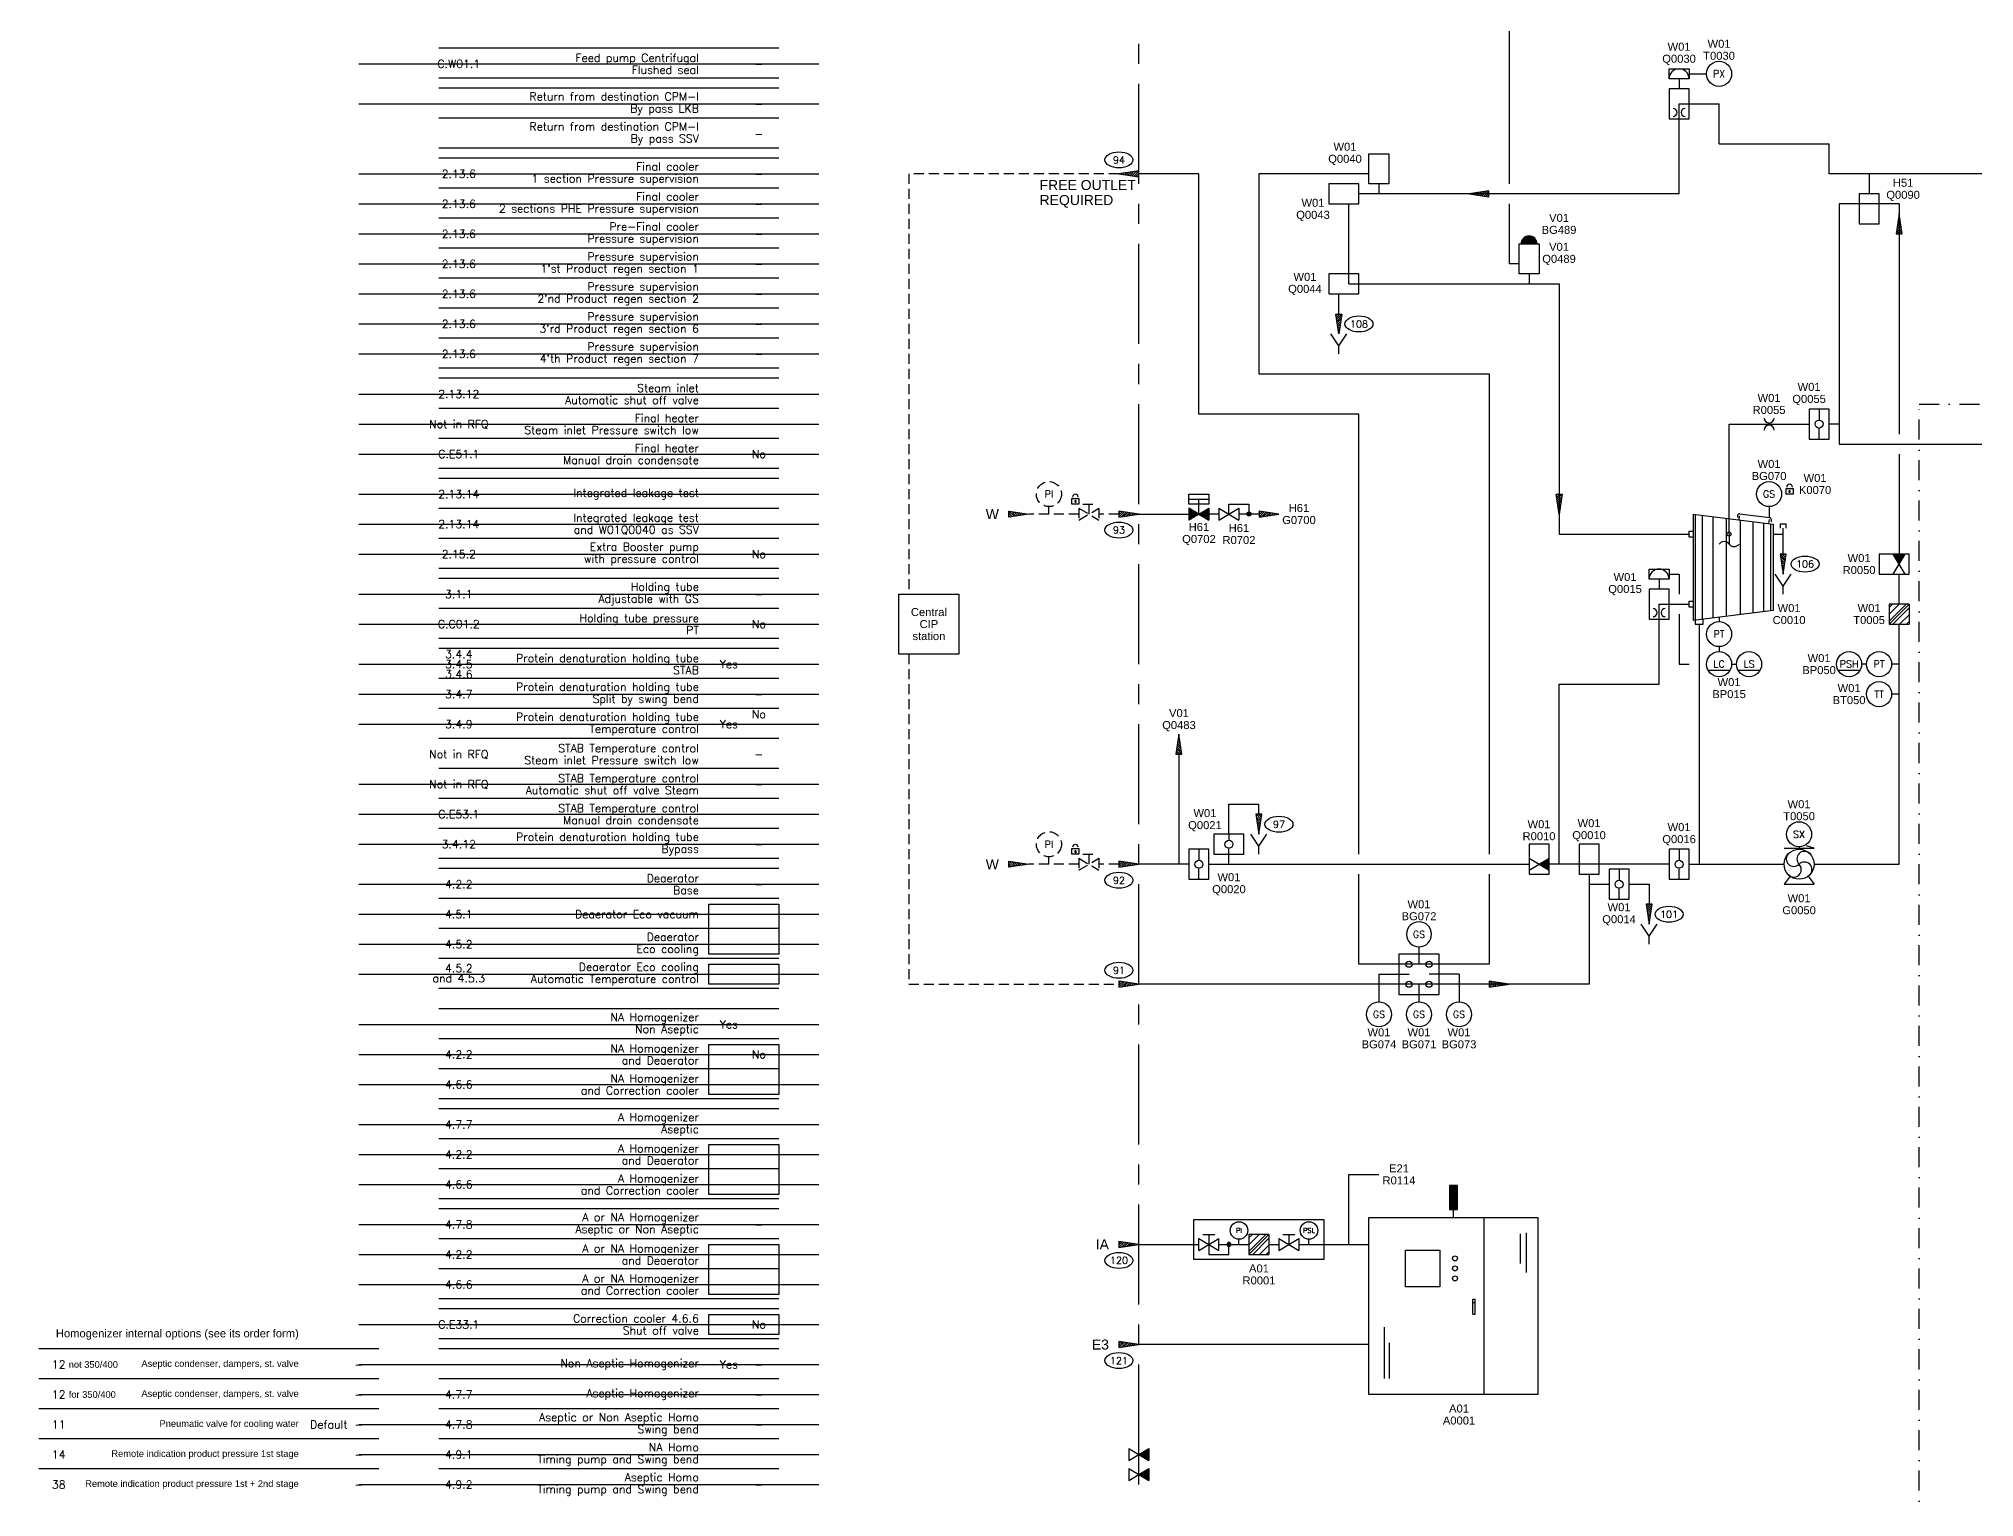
# Model space of a CAD drawing. Header units: millimetres. Extents: x -275 to 1168, y -282 to 649.
# Drawn here: x -275 to 208.8, y 71.8 to 436.3 of the extents above; entities that cross this region are included whole.
import ezdxf
from ezdxf.enums import TextEntityAlignment as Align

# ---------------------------------------------------------------- set-up
doc = ezdxf.new("R2010")
doc.units = ezdxf.units.MM
doc.header["$LTSCALE"] = 10
for name, pattern in [('CENTERX2', [4, 2.5, -0.5, 0.5, -0.5]), ('DASHDOT', [1, 0.5, -0.25, 0, -0.25]), ('DASHED2', [0.375, 0.25, -0.125]), ('HIDDEN', [0.375, 0.25, -0.125])]:
    doc.linetypes.add(name, pattern=pattern)
for name, color, linetype in [('1H_Connections', 7, 'Continuous'), ('1H_Option_numbers', 1, 'Continuous'), ('CP_Air', 5, 'ALAIR'), ('CP_CIP', 6, 'Continuous'), ('CP_Electric', 3, 'ALEL'), ('CP_Service', 4, 'Continuous'), ('CP_Symbols', 7, 'Continuous'), ('CP_Text', 7, 'Continuous')]:
    doc.layers.add(name, color=color, linetype=linetype)
doc.layers.add('CP_Process', color=1, linetype='Continuous', lineweight=30)
doc.styles.add('ROMANS', font='Romans')
doc.styles.get("Standard").update_dxf_attribs({"font": 'romans.shx'})
doc.styles.add('TP_ARIAL', font='arial.ttf')
doc.linetypes.add('ALAIR', pattern='A,1.4,[136,alcadlt.shx,S=0.044,R=0,X=0,Y=0],0.1', length=1.5)
doc.linetypes.add('ALEL', pattern='A,1.4,[135,alcadlt.shx,S=0.031,R=0,X=0,Y=0],0.1', length=1.5)
doc.dimstyles.new('TP-DB', dxfattribs={"dimtxt": 3.5, "dimasz": 2.5, "dimexe": 1, "dimexo": 1, "dimgap": 1, "dimtad": 1, "dimdec": 1, "dimrnd": 1, "dimtxsty": 'Standard', "dimcen": 0, "dimclrd": 256, "dimclre": 256, "dimclrt": 256, "dimadec": 1, "dimazin": 2, "dimtfac": 1, "dimtdec": 1, "dimtmove": 0, "dimatfit": 3, "dimfxl": 1, "dimlwd": -1, "dimlwe": -1, "dimarcsym": 0})
doc.dimstyles.new('TPPE-25', dxfattribs={"dimtxt": 2.5, "dimasz": 2.5, "dimexe": 1, "dimexo": 1, "dimgap": 1, "dimtad": 1, "dimdec": 1, "dimrnd": 0.5, "dimtxsty": 'Standard', "dimcen": 2.5, "dimclrd": 256, "dimclre": 256, "dimclrt": 256, "dimadec": 1, "dimazin": 0, "dimtfac": 1, "dimtdec": 1, "dimtmove": 0, "dimatfit": 3, "dimfxl": 1, "dimlwd": -1, "dimlwe": -1, "dimarcsym": 0})

# ---------------------------------------------------------------- blocks, each defined once
blk = doc.blocks.new('FH0003')
at = {"color": 7, "linetype": 'ByBlock'}
for p, q in [((-2.25, -3), (-3.75, -5)), ((2.25, -3), (3.75, -5)), ((-3.75, -5), (3.75, -5))]:
    blk.add_line(p, q, dxfattribs=at)
blk.add_circle((0, 0), 3.75, dxfattribs=at)
for centre, radius, start, end in [((-1.33, 1.33), 1.87, 135, 315), ((1.33, 1.33), 1.88, 45, 225), ((1.33, -1.33), 1.88, 315, 135), ((-1.33, -1.33), 1.88, 225, 45)]:
    blk.add_arc(centre, radius, start, end, dxfattribs=at)
blk = doc.blocks.new('FK0039')
at = {"color": 7, "linetype": 'ByBlock'}
blk.add_lwpolyline([(-2.5, -2.5), (2.5, -2.5), (2.5, 5), (-2.5, 5), (-2.5, -2.5), (-2.5, -2.5)], dxfattribs=at)
blk = doc.blocks.new('FO0001')
at = {"color": 7, "linetype": 'ByBlock'}
for p, q in [((0, 0), (-4.99, 0.75)), ((-4.99, 0.75), (-4.99, -0.75)), ((-4.99, 0.32), (-4.61, 0.69)), ((-4.99, -0.21), (-4.15, 0.62)), ((-4.99, -0.74), (-3.69, 0.56)), ((-4.99, -0.75), (0, 0)), ((-4.37, -0.66), (-3.23, 0.49)), ((-3.75, -0.56), (-2.77, 0.42)), ((-3.12, -0.47), (-2.31, 0.35)), ((-2.5, -0.38), (-1.84, 0.28)), ((-1.87, -0.28), (-1.38, 0.21)), ((-1.25, -0.19), (-0.92, 0.14)), ((-0.62, -0.09), (-0.46, 0.07))]:
    blk.add_line(p, q, dxfattribs=at)
blk = doc.blocks.new('Instr1_3.13_1.75')
at = {"layer": 'CP_Symbols', "linetype": 'ByBlock'}
blk.add_circle((0, 0), 3.13, dxfattribs=at)
at = {"layer": 'CP_Symbols'}
blk.add_attdef('CTEXT', text='', height=1.75, dxfattribs=at).set_placement((0, 0), align=Align.MIDDLE_CENTER)
blk.add_attdef('ETEXT', text='', height=1.75, dxfattribs=at).set_placement((3.13, 3.13), align=Align.MIDDLE_LEFT)
blk = doc.blocks.new('Instr_1_3.13_1.75')
at = {"layer": 'CP_Symbols', "linetype": 'ByBlock'}
blk.add_line((-2.75, -1.5), (2.75, -1.5), dxfattribs=at)
blk.add_circle((0, 0), 3.13, dxfattribs=at)
at = {"layer": 'CP_Symbols', "style": 'ROMANS'}
blk.add_attdef('CTEXT', text='', height=1.75, dxfattribs=at).set_placement((0, 0), align=Align.MIDDLE_CENTER)
blk.add_attdef('ETEXT', text='', height=1.75, dxfattribs=at).set_placement((3.13, 3.13), align=Align.MIDDLE_LEFT)
blk = doc.blocks.new('FO0003')
at = {"color": 7, "linetype": 'ByBlock'}
for p, q in [((-3.75, 0), (3.75, 0)), ((3.75, 0), (1.875, 0.625))]:
    blk.add_line(p, q, dxfattribs=at)
blk = doc.blocks.new('FK0043')
at = {"linetype": 'ByBlock'}
h = blk.add_hatch(dxfattribs=at)
h.set_pattern_fill('_USER', color=256, scale=0.1, style=0, pattern_type=0)
h.set_pattern_definition([(0, (376.61159, -65.92616), (0, 0.1), [])])
h.paths.add_polyline_path([(2.5, 1.5), (0, 0), (2.5, -1.5)])
at = {"color": 7, "linetype": 'ByBlock'}
for p, q in [((-2.5, -1.5), (2.5, 1.5)), ((-2.5, 1.5), (2.5, -1.5))]:
    blk.add_line(p, q, dxfattribs=at)
blk.add_lwpolyline([(-2.5, -2.5), (2.5, -2.5), (2.5, 5), (-2.5, 5), (-2.5, -2.5), (-2.5, -2.5)], dxfattribs=at)
blk = doc.blocks.new('FE0006')
at = {"color": 7, "linetype": 'ByBlock'}
for p, q in [((-2.5, 1.65), (-1.65, 2.5)), ((-2.5, -0.05), (0.05, 2.5)), ((-2.5, -1.74), (1.74, 2.5)), ((-1.56, -2.5), (2.5, 1.56)), ((2.5, 2.5), (2.5, -2.5)), ((-2.5, -2.5), (2.5, -2.5)), ((0.14, -2.5), (2.5, -0.14)), ((1.83, -2.5), (2.5, -1.83))]:
    blk.add_line(p, q, dxfattribs=at)
blk.add_lwpolyline([(2.5, 2.5), (-2.5, 2.5), (-2.5, -2.5), (2.5, 2.5)], dxfattribs=at)
blk = doc.blocks.new('FE0133')
at = {"color": 7, "linetype": 'ByBlock'}
for p, q in [((0, -1), (-4, 5)), ((0, -1), (4, 5)), ((0, -5), (0, -1))]:
    blk.add_line(p, q, dxfattribs=at)
blk = doc.blocks.new('FE0005')
at = {"color": 7, "linetype": 'ByBlock'}
blk.add_line((0, 0), (0, -2.5), dxfattribs=at)
for centre, start, end in [((-1.25, -3.44), 36.8699, 143.1301), ((1.25, -1.56), 216.8699, 323.1301)]:
    blk.add_arc(centre, 1.56, start, end, dxfattribs=at)
blk = doc.blocks.new('Balance tank-1H')
at = {"color": 7, "linetype": 'ByBlock'}
for p, q in [((-1.5, 27.5), (18.5, 25)), ((-1.5, 27.5), (-1.5, 0.94)), ((9.63, 27.12), (9.57, 26.62)), ((10, 26.06), (10.12, 27.05)), ((10.19, 27.55), (17.63, 26.62)), ((17.44, 25.13), (17.57, 26.12)), ((18.06, 26.06), (18, 25.57)), ((18.5, 25), (18.5, 3.44)), ((21.75, 25), (20.25, 25)), ((20.25, 25), (20.25, 24)), ((21.75, 24), (21.75, 25)), ((-2.5, 21.75), (-2.5, 23.25)), ((-2.5, 23.25), (-1.5, 23.25)), ((-1.5, 21.75), (-2.5, 21.75)), ((18.5, 22.5), (21, 22.5)), ((21, 17.5), (21, 24)), ((-2.5, 4.25), (-2.5, 5.75)), ((-2.5, 5.75), (-1.5, 5.75)), ((-1.5, 4.25), (-2.5, 4.25)), ((18.5, 3.44), (-1.5, 0.94)), ((-1, 1), (-1, 0)), ((-1, 0), (1, 0)), ((1, 0), (1, 1.25))]:
    blk.add_line(p, q, dxfattribs=at)
at = {"color": 3, "linetype": 'ByBlock'}
for p, q in [((-0.9, 1.01), (-0.9, 27.42)), ((0.84, 1.23), (0.84, 27.21)), ((3.5, 1.56), (3.5, 26.88)), ((6.76, 26.47), (6.76, 1.97)), ((10.24, 26.03), (10.24, 2.4)), ((13.5, 2.81), (13.5, 25.62)), ((16.16, 3.15), (16.16, 25.29)), ((17.9, 3.36), (17.9, 25.08))]:
    blk.add_line(p, q, dxfattribs=at)
at = {"color": 7, "linetype": 'ByBlock'}
blk.add_circle((7.5, 22.5), 0.5, dxfattribs=at)
for centre, start, end in [((10.12, 27.05), 82.875, 172.875), ((17.57, 26.12), 352.875, 82.875)]:
    blk.add_arc(centre, 0.5, start, end, dxfattribs=at)
blk.add_blockref('FE0005', (7.5, 22.5), dxfattribs=at)
at = {"color": 7, "linetype": 'ByBlock', "rotation": 270}
blk.add_blockref('FO0001', (21, 12.5), dxfattribs=at)
at = {"color": 7, "linetype": 'ByBlock', "xscale": 0.5, "yscale": 0.5, "zscale": 0.5}
blk.add_blockref('FE0133', (21, 10), dxfattribs=at)
blk = doc.blocks.new('FK0063')
at = {"color": 7, "linetype": 'ByBlock'}
blk.add_line((0, 6.25), (0, 3.75), dxfattribs=at)
for points in [[(-2.5, 8.75), (2.5, 8.75), (2.5, 6.25), (-2.5, 6.25), (-2.5, 8.75), (-2.5, 8.75)], [(-2.5, -3.75), (2.5, -3.75), (2.5, 3.75), (-2.5, 3.75), (-2.5, -3.75), (-2.5, -3.75)]]:
    blk.add_lwpolyline(points, dxfattribs=at)
for centre, radius, start, end in [((0, 6.25), 2.5, 0, 180), ((-1.5, -2.13), 1, 270, 90), ((1.5, -2.13), 1, 90, 270)]:
    blk.add_arc(centre, radius, start, end, dxfattribs=at)
blk = doc.blocks.new('Padlock_1H')
for p, q in [((-0.95, 0.54), (-0.95, 0.35)), ((-0.8, 0.35), (-0.95, 0.35)), ((-0.8, 0.54), (-0.8, 0.35))]:
    blk.add_line(p, q)
blk.add_lwpolyline([(-1.75, 1.4), (0, 1.4), (0, 0), (-1.75, 0)], close=True)
for centre, radius, start, end in [((-0.88, 1.75), 0.7, 0, 180), ((-0.88, 0.7), 0.175, 293.5782, 246.4218)]:
    blk.add_arc(centre, radius, start, end)
blk = doc.blocks.new('FK0109')
at = {"color": 7, "linetype": 'ByBlock'}
for p, q in [((-2.5, 1.5), (2.5, -1.5)), ((-2.5, -1.5), (2.5, 1.5)), ((-2.5, 1.5), (-2.5, -1.5)), ((0, 2.5), (5, 2.5)), ((0, 0), (0, 2.5)), ((2.5, 1.5), (2.5, -1.5)), ((5, 2.5), (5, 0))]:
    blk.add_line(p, q, dxfattribs=at)
blk.add_circle((5, 0), 0.5, dxfattribs=at)
at = {"color": 3, "linetype": 'ByBlock'}
for radius in [0.375, 0.25, 0.125]:
    blk.add_circle((5, 0), radius, dxfattribs=at)
blk = doc.blocks.new('FK0119')
at = {"linetype": 'ByBlock'}
h = blk.add_hatch(dxfattribs=at)
h.set_pattern_fill('_USER', color=256, scale=0.1, style=0, pattern_type=0)
h.set_pattern_definition([(0, (382.09559, 754.3207), (0, 0.1), [])])
h.paths.add_polyline_path([(-2.5, 1.5), (-2.5, 0), (0, 0)])
h.paths.add_polyline_path([(2.5, 1.5), (0, 0), (2.5, -1.5)])
h.paths.add_polyline_path([(0, 0), (-2.5, 0), (-2.5, -1.5)])
at = {"color": 7, "linetype": 'ByBlock'}
for p, q in [((-2.5, 3.75), (2.5, 3.75)), ((0, 0), (-2.5, 1.5)), ((-2.5, 1.5), (-2.5, -1.5)), ((0, 0), (-2.5, -1.5)), ((0, 0), (0, 3.75)), ((0, 0), (2.5, 1.5)), ((0, 0), (2.5, -1.5)), ((2.5, 1.5), (2.5, -1.5))]:
    blk.add_line(p, q, dxfattribs=at)
blk.add_lwpolyline([(-2.5, 5), (2.5, 5), (2.5, 2.5), (-2.5, 2.5), (-2.5, 5), (-2.5, 5)], dxfattribs=at)
blk = doc.blocks.new('FK0031')
at = {"color": 7, "linetype": 'ByBlock'}
for p, q in [((-2.5, 1.5), (2.5, -1.5)), ((-2.5, -1.5), (2.5, 1.5)), ((-2.5, 1.5), (-2.5, -1.5)), ((-1.5, 2.5), (1.5, 2.5)), ((0, 2.5), (0, 0)), ((2.5, 1.5), (2.5, -1.5))]:
    blk.add_line(p, q, dxfattribs=at)
blk = doc.blocks.new('1H_Control_Panel')
h = blk.add_hatch(color=256)
h.set_gradient(color1=(255, 0, 0), color2=(255, 138, 138), one_color=1, tint=0.77, name='CYLINDER')
h.paths.add_polyline_path([(22.1, 52.2), (20.1, 52.2), (20.1, 50.2), (22.1, 50.2)])
h = blk.add_hatch(color=256)
h.set_gradient(color1=(255, 255, 0), color2=(255, 255, 138), one_color=1, tint=0.77, name='CYLINDER')
h.paths.add_polyline_path([(22.1, 50.2), (20.1, 50.2), (20.1, 48.2), (22.1, 48.2)])
h = blk.add_hatch(color=256)
h.set_gradient(color1=(0, 255, 0), color2=(138, 255, 138), one_color=1, tint=0.77, name='CYLINDER')
h.paths.add_polyline_path([(22.1, 48.2), (20.1, 48.2), (20.1, 46.2), (22.1, 46.2)])
at = {"color": 7, "linetype": 'ByBlock'}
for p, q in [((20.1, 52.2), (20.1, 46.2)), ((22.1, 52.2), (20.1, 52.2)), ((20.1, 50.2), (22.1, 50.2)), ((22.1, 46.2), (22.1, 52.2)), ((20.1, 48.2), (22.1, 48.2)), ((20.1, 46.2), (22.1, 46.2)), ((21.1, 44.2), (21.1, 46.2)), ((28.72, 44.2), (28.72, 0)), ((25.92, 23.84), (26.54, 23.84)), ((25.92, 20.09), (25.92, 23.84)), ((26.54, 22.9), (25.92, 22.9)), ((25.92, 20.09), (26.54, 20.09)), ((26.54, 20.09), (26.54, 23.84))]:
    blk.add_line(p, q, dxfattribs=at)
at = {"color": 3, "linetype": 'ByBlock'}
for p, q in [((37.82, 40.17), (37.82, 32.74)), ((39.29, 40.38), (39.29, 30.5)), ((3.79, 16.86), (3.79, 4)), ((5.05, 12.94), (5.05, 4))]:
    blk.add_line(p, q, dxfattribs=at)
at = {"color": 7, "linetype": 'ByBlock'}
for points in [[(0, 44.2), (42.2, 44.2), (42.2, 0), (0, 0)], [(9.12, 36.08), (17.69, 36.08), (17.69, 26.95), (9.12, 26.95)]]:
    blk.add_lwpolyline(points, close=True, dxfattribs=at)
for centre in [(21.5, 34.02), (21.5, 31.52), (21.5, 29.02)]:
    blk.add_circle(centre, 0.625, dxfattribs=at)
blk = doc.blocks.new('FG0057')
at = {"linetype": 'Continuous'}
for points in [[(2.5, 4), (0, 2.5), (2.5, 1)], [(2.5, -1), (0, -2.5), (2.5, -4)]]:
    blk.add_hatch(color=256, dxfattribs=at).paths.add_polyline_path(points)
blk.add_line((0, -5), (0, 5), dxfattribs=at)
at = {"color": 7, "linetype": 'ByBlock'}
for p, q in [((-2.5, 1), (2.5, 4)), ((-2.5, 4), (2.5, 1)), ((-2.5, 4), (-2.5, 1)), ((2.5, 4), (2.5, 1)), ((-2.5, -4), (2.5, -1)), ((-2.5, -1), (2.5, -4)), ((-2.5, -1), (-2.5, -4)), ((2.5, -1), (2.5, -4))]:
    blk.add_line(p, q, dxfattribs=at)
blk = doc.blocks.new('FK0012')
at = {"color": 7, "linetype": 'ByBlock'}
for p, q in [((-1.5, 2.5), (1.5, 2.5)), ((0, 2.5), (0, 0))]:
    blk.add_line(p, q, dxfattribs=at)
blk = doc.blocks.new('FK0115')
at = {"linetype": 'ByBlock'}
h = blk.add_hatch(dxfattribs=at)
h.set_pattern_fill('_USER', color=256, scale=0.1, style=0, pattern_type=0)
h.set_pattern_definition([(0, (382.98616, 654.69717), (0, 0.1), [])])
h.paths.add_polyline_path([(2, 0, 1), (-2, 0)])
at = {"color": 7, "linetype": 'ByBlock'}
blk.add_line((-2, 0), (2, 0), dxfattribs=at)
blk.add_arc((0, 0), 2, 0.003, 180, dxfattribs=at)
at = {"linetype": 'ByBlock'}
blk.add_solid([(-2, 0), (0, 0), (0, 0)], dxfattribs=at)
blk = doc.blocks.new('FK0018')
at = {"color": 7, "linetype": 'ByBlock'}
for p, q in [((0, 3.75), (0, 1)), ((0, -3.75), (0, -1))]:
    blk.add_line(p, q, dxfattribs=at)
blk.add_lwpolyline([(-2.5, -3.75), (2.5, -3.75), (2.5, 3.75), (-2.5, 3.75), (-2.5, -3.75), (-2.5, -3.75)], dxfattribs=at)
blk.add_circle((0, 0), 1, dxfattribs=at)
blk = doc.blocks.new('SB4small-1H')
blk.add_lwpolyline([(-5, 0), (5, 0), (5, 10), (-5, 10)], close=True)
for centre in [(-2.5, 7.5), (2.5, 7.5), (-2.5, 2.5), (2.5, 2.5)]:
    blk.add_circle(centre, 0.75)
blk = doc.blocks.new('FK0019')
at = {"color": 7, "linetype": 'ByBlock'}
for p, q in [((-2.5, 0), (-1, 0)), ((2.5, 0), (1, 0))]:
    blk.add_line(p, q, dxfattribs=at)
blk.add_lwpolyline([(-2.5, -3.75), (2.5, -3.75), (2.5, 3.75), (-2.5, 3.75), (-2.5, -3.75), (-2.5, -3.75)], dxfattribs=at)
blk.add_circle((0, 0), 1, dxfattribs=at)
blk = doc.blocks.new('FG0004')
at = {"color": 7, "linetype": 'ByBlock'}
for centre, start, end in [((0, 1.5), 180, 360), ((0, -1.5), 0, 180)]:
    blk.add_arc(centre, 1.25, start, end, dxfattribs=at)
blk = doc.blocks.new('1H_connection')
blk.add_ellipse((0, 0), major_axis=(-3.5, 0), ratio=0.571429)
at = {"style": 'ROMANS'}
blk.add_attdef('CTEXT', text='', height=1.75, dxfattribs=at).set_placement((0, 0), align=Align.MIDDLE)

msp = doc.modelspace()

# ---------------------------------------------------------------- linework, layer by layer
at = {"layer": '1H_Option_numbers'}
for p, q in [((-175, 434), (-90, 434)), ((-175, 426.5), (-90, 426.5)), ((-175, 424), (-90, 424)), ((-175, 416.5), (-90, 416.5)), ((-175, 409), (-90, 409)), ((-175, 406.5), (-90, 406.5)), ((-175, 399), (-90, 399)), ((-175, 391.5), (-90, 391.5)), ((-175, 384), (-90, 384)), ((-175, 376.5), (-90, 376.5)), ((-175, 369), (-90, 369)), ((-175, 361.5), (-90, 361.5)), ((-175, 354), (-90, 354)), ((-175, 351.5), (-90, 351.5)), ((-175, 344), (-90, 344)), ((-175, 336.5), (-90, 336.5)), ((-175, 329), (-90, 329)), ((-175, 326.5), (-90, 326.5)), ((-175, 319), (-90, 319)), ((-175, 311.5), (-90, 311.5)), ((-175, 304), (-90, 304)), ((-175, 301.5), (-90, 301.5)), ((-175, 294), (-90, 294)), ((-175, 286.5), (-90, 286.5)), ((-175, 284), (-90, 284)), ((-175, 276.5), (-90, 276.5)), ((-175, 269), (-90, 269)), ((-175, 261.5), (-90, 261.5)), ((-175, 254), (-90, 254)), ((-175, 246.5), (-90, 246.5)), ((-175, 239), (-90, 239)), ((-175, 231.5), (-90, 231.5)), ((-175, 229), (-90, 229)), ((-175, 221.5), (-90, 221.5)), ((-175, 214), (-90, 214)), ((-175, 206.5), (-90, 206.5)), ((-175, 199), (-90, 199)), ((-175, 194), (-90, 194)), ((-175, 186.5), (-90, 186.5)), ((-175, 179), (-90, 179)), ((-175, 171.5), (-90, 171.5)), ((-175, 169), (-90, 169)), ((-175, 161.5), (-90, 161.5)), ((-175, 154), (-90, 154)), ((-175, 146.5), (-90, 146.5)), ((-175, 144), (-90, 144)), ((-175, 136.5), (-90, 136.5)), ((-175, 129), (-90, 129)), ((-175, 121.5), (-90, 121.5)), ((-175, 119), (-90, 119)), ((-175, 111.5), (-90, 111.5)), ((-275, 109), (-190, 109)), ((-175, 109), (-90, 109)), ((-275, 101.5), (-190, 101.5)), ((-175, 101.5), (-90, 101.5)), ((-275, 94), (-190, 94)), ((-175, 94), (-90, 94)), ((-275, 86.5), (-190, 86.5)), ((-175, 86.5), (-90, 86.5)), ((-275, 79), (-190, 79)), ((-175, 79), (-90, 79))]:
    msp.add_line(p, q, dxfattribs=at)
for points in [[(-107.5, 220), (-90, 220), (-90, 207.5), (-107.5, 207.5)], [(-107.5, 205), (-90, 205), (-90, 200), (-107.5, 200)], [(-107.5, 185), (-90, 185), (-90, 172.5), (-107.5, 172.5)], [(-107.5, 160), (-90, 160), (-90, 147.5), (-107.5, 147.5)], [(-107.5, 135), (-90, 135), (-90, 122.5), (-107.5, 122.5)], [(-107.5, 117.5), (-90, 117.5), (-90, 112.5), (-107.5, 112.5)]]:
    msp.add_lwpolyline(points, close=True, dxfattribs=at)
at = {"layer": 'CP_Air'}
for p, q in [((137.5, 427.5), (141.87, 427.5)), ((52.5, 135), (52.5, 152.5)), ((52.5, 152.5), (60, 152.5)), ((0, 135), (15, 135)), ((20, 135), (27.5, 135)), ((32.5, 135), (35, 135)), ((40, 135), (57.5, 135))]:
    msp.add_line(p, q, dxfattribs=at)
at = {"layer": 'CP_CIP'}
for p, q in [((92.5, 462.5), (92.5, 400)), ((92.5, 395), (92.5, 380)), ((95, 380), (92.5, 380)), ((97.5, 377.5), (97.5, 375)), ((50, 367.5), (50, 372.5)), ((147.5, 312.5), (147.5, 340)), ((147.5, 312.5), (147.5, 340)), ((147.5, 340), (167.5, 340)), ((122.5, 225), (127.5, 225)), ((127.5, 225), (127.5, 220))]:
    msp.add_line(p, q, dxfattribs=at)
at = {"layer": 'CP_CIP', "linetype": 'HIDDEN'}
for p, q in [((-5, 402.5), (-57.5, 402.5)), ((-57.5, 402.5), (-57.5, 297.5)), ((-57.5, 282.5), (-57.5, 200)), ((-57.5, 200), (-5, 200))]:
    msp.add_line(p, q, dxfattribs=at)
at = {"layer": 'CP_Electric'}
for p, q in [((132.5, 302.5), (135, 302.5)), ((135, 302.5), (135, 297.5)), ((135, 292.5), (135, 280)), ((135, 280), (137.5, 280))]:
    msp.add_line(p, q, dxfattribs=at)
at = {"layer": 'CP_Process'}
for p, q in [((135, 420), (145, 420)), ((135, 397.5), (135, 420)), ((145, 410), (145, 420)), ((145, 410), (172.5, 410)), ((172.5, 402.5), (172.5, 410)), ((15, 402.5), (0, 402.5)), ((15, 342.5), (15, 402.5)), ((57.5, 402.5), (30, 402.5)), ((30, 402.5), (30, 352.5)), ((815, 402.5), (172.5, 402.5)), ((182.5, 402.5), (182.5, 397.5)), ((135, 397.5), (55, 397.5)), ((60, 400), (60, 397.5)), ((52.5, 375), (52.5, 395)), ((190, 395), (175, 395)), ((175, 395), (175, 335)), ((190, 395), (190, 337.5)), ((52.5, 375), (105, 375)), ((105, 375), (105, 312.5)), ((30, 352.5), (87.5, 352.5)), ((87.5, 352.5), (87.5, 232.5)), ((55, 342.5), (15, 342.5)), ((55, 232.5), (55, 342.5)), ((175, 340), (172.5, 340)), ((175, 335), (277.5, 335)), ((190, 332.5), (190, 307.5)), ((105, 312.5), (137.5, 312.5)), ((190, 295), (190, 302.5)), ((130, 295), (137.5, 295)), ((130, 275), (130, 295)), ((140, 290), (140, 230)), ((190, 230), (190, 290)), ((105, 275), (130, 275)), ((105, 230), (105, 275)), ((55, 205), (55, 227.5)), ((87.5, 227.5), (87.5, 205)), ((132.5, 230), (102.5, 230)), ((112.5, 227.5), (112.5, 200)), ((137.5, 230), (161.25, 230)), ((168.75, 230), (190, 230)), ((112.5, 225), (117.5, 225)), ((87.5, 205), (55, 205)), ((112.5, 200), (0, 200))]:
    msp.add_line(p, q, dxfattribs=at)
at = {"layer": 'CP_Service', "linetype": 'DASHED2'}
for p, q in [((-15, 317.5), (-27.5, 317.5)), ((-5, 317.5), (-10, 317.5)), ((-15, 230), (-27.5, 230)), ((-5, 230), (-10, 230))]:
    msp.add_line(p, q, dxfattribs=at)
at = {"layer": 'CP_Service'}
for p, q in [((0, 317.5), (10, 317.5)), ((10, 317.5), (12.5, 317.5)), ((20, 317.5), (17.5, 317.5)), ((30, 317.5), (25, 317.5)), ((10, 257.5), (10, 230)), ((22.5, 237.5), (22.5, 245)), ((22.5, 245), (30, 245)), ((30, 242.5), (30, 245)), ((22.5, 237.5), (22.5, 240)), ((22.5, 237.5), (22.5, 240)), ((22.5, 230), (22.5, 233.75)), ((22.5, 230), (22.5, 233.75)), ((22.5, 230), (22.5, 232.5)), ((12.5, 230), (0, 230)), ((17.5, 230), (97.5, 230))]:
    msp.add_line(p, q, dxfattribs=at)
at = {"layer": 'CP_Symbols'}
for p, q in [((-195, 430), (-80, 430)), ((-195, 420), (-80, 420)), ((-195, 402.5), (-80, 402.5)), ((-195, 395), (-80, 395)), ((-195, 387.5), (-80, 387.5)), ((-195, 380), (-80, 380)), ((-195, 372.5), (-80, 372.5)), ((-195, 365), (-80, 365)), ((-195, 357.5), (-80, 357.5)), ((-195, 347.5), (-80, 347.5)), ((-195, 340), (-80, 340)), ((-195, 332.5), (-80, 332.5)), ((-195, 322.5), (-80, 322.5)), ((157.5, 319.37), (157.5, 316.64)), ((-195, 315), (-80, 315)), ((-195, 307.5), (-80, 307.5)), ((-195, 297.5), (-80, 297.5)), ((-195, 290), (-80, 290)), ((-195, 280), (-80, 280)), ((181.87, 280), (180.63, 280)), ((190, 280), (188.13, 280)), ((-195, 272.5), (-80, 272.5)), ((-195, 265), (-80, 265)), ((-195, 250), (-80, 250)), ((-195, 242.5), (-80, 242.5)), ((-195, 235), (-80, 235)), ((165, 234.37), (165, 233.75)), ((-195, 225), (-80, 225)), ((-195, 217.5), (-80, 217.5)), ((-195, 210), (-80, 210)), ((-195, 202.5), (-80, 202.5)), ((60, 202.5), (67.5, 202.5)), ((70, 195.63), (70, 200)), ((80, 202.5), (72.5, 202.5)), ((-195, 190), (-80, 190)), ((-195, 182.5), (-80, 182.5)), ((-195, 175), (-80, 175)), ((-195, 165), (-80, 165)), ((-195, 157.5), (-80, 157.5)), ((-195, 150), (-80, 150)), ((-195, 140), (-80, 140)), ((-195, 132.5), (-80, 132.5)), ((-195, 125), (-80, 125)), ((-195, 115), (-80, 115)), ((57.5, 110), (0, 110)), ((-195, 105), (-80, 105)), ((-195, 97.5), (-80, 97.5)), ((-195, 90), (-80, 90)), ((-195, 82.5), (-80, 82.5)), ((-195, 75), (-80, 75))]:
    msp.add_line(p, q, dxfattribs=at)
at = {"layer": 'CP_Symbols', "linetype": 'DASHDOT'}
for p, q in [((195, -27.5), (195, 345)), ((195, 345), (412.5, 345))]:
    msp.add_line(p, q, dxfattribs=at)
at = {"layer": 'CP_Symbols', "linetype": 'DASHED2'}
msp.add_line((-22.5, 230), (-22.5, 231.87), dxfattribs=at)
at = {"layer": 'CP_Symbols', "linetype": 'CENTERX2'}
msp.add_lwpolyline([(0, 80), (0, 547.5)], dxfattribs=at)
at = {"layer": 'CP_Symbols'}
for points in [[(-60, 297.5), (-45, 297.5), (-45, 282.5), (-60, 282.5)], [(46.25, 131.25), (13.75, 131.25), (13.75, 141.25), (46.25, 141.25)]]:
    msp.add_lwpolyline(points, close=True, dxfattribs=at)
for points in [[(70, 205), (70, 209.37)], [(60, 202.5), (60, 195.63)], [(80, 202.5), (80, 195.63)]]:
    msp.add_lwpolyline(points, dxfattribs=at)

# ---------------------------------------------------------------- block references
at = {"layer": '1H_Connections'}
for p, values in [((-5, 406), {'CTEXT': '94'}), ((55, 365), {'CTEXT': '108'}), ((-5, 313.5), {'CTEXT': '93'}), ((166.5, 305), {'CTEXT': '106'}), ((35, 240), {'CTEXT': '97'}), ((-5, 226), {'CTEXT': '92'}), ((132.5, 217.5), {'CTEXT': '101'}), ((-5, 203.5), {'CTEXT': '91'}), ((-5, 131), {'CTEXT': '120'}), ((-5, 106), {'CTEXT': '121'})]:
    msp.add_blockref('1H_connection', p, dxfattribs=at).add_auto_attribs(values)
at = {"layer": 'CP_Service', "rotation": 270}
msp.add_blockref('FO0001', (30, 237.5), dxfattribs=at)
at = {"layer": 'CP_Service', "xscale": 0.5, "yscale": 0.5, "zscale": 0.5}
for p in [(30, 235), (127.5, 212.5)]:
    msp.add_blockref('FE0133', p, dxfattribs=at)
at = {"layer": 'CP_Symbols'}
for name, p, values in [('Instr1_3.13_1.75', (145, 427.5), {'CTEXT': 'PX'}), ('Instr1_3.13_1.75', (157.5, 322.5), {'CTEXT': 'GS'}), ('Instr1_3.13_1.75', (145, 287.5), {'CTEXT': 'PT'}), ('Instr_1_3.13_1.75', (145, 280), {'CTEXT': 'LC'}), ('Instr_1_3.13_1.75', (152.5, 280), {'CTEXT': 'LS'}), ('Instr_1_3.13_1.75', (177.5, 280), {'CTEXT': 'PSH'}), ('Instr1_3.13_1.75', (185, 280), {'CTEXT': 'PT'}), ('Instr1_3.13_1.75', (185, 272.5), {'CTEXT': 'TT'}), ('Instr1_3.13_1.75', (165, 237.5), {'CTEXT': 'SX'}), ('Instr1_3.13_1.75', (60, 192.5), {'CTEXT': 'GS'}), ('Instr1_3.13_1.75', (70, 192.5), {'CTEXT': 'GS'}), ('Instr1_3.13_1.75', (80, 192.5), {'CTEXT': 'GS'})]:
    msp.add_blockref(name, p, dxfattribs=at).add_auto_attribs(values)
for name, p in [('FK0063', (135, 420)), ('FK0115', (97.5, 385)), ('FK0018', (170, 340)), ('FG0004', (157.5, 340)), ('Padlock_1H', (163.5, 322.5)), ('Padlock_1H', (-15, 320)), ('FK0119', (15, 317.5)), ('FK0109', (22.5, 317.5)), ('FO0001', (0, 317.5)), ('FO0001', (35, 317.5)), ('Balance tank-1H', (140, 290)), ('FK0063', (130, 295)), ('FE0006', (190, 292.5)), ('Padlock_1H', (-15, 232.5)), ('FK0018', (15, 230)), ('FK0043', (100, 230)), ('FK0039', (112.5, 230)), ('FK0018', (135, 230)), ('FO0003', (165, 234)), ('FH0003', (165, 230)), ('FO0001', (0, 230)), ('FK0018', (120, 225)), ('SB4small-1H', (70, 197.5)), ('FO0001', (0, 200)), ('FO0001', (92.54, 200)), ('1H_Control_Panel', (57.5, 97.5)), ('FO0001', (0, 135)), ('FK0012', (17.5, 135)), ('FE0006', (30, 135)), ('FK0031', (37.5, 135)), ('FO0001', (0, 110)), ('FG0057', (0, 80))]:
    msp.add_blockref(name, p, dxfattribs=at)
at = {"layer": 'CP_Symbols', "xscale": -1}
for p in [(60, 402.5), (97.5, 380)]:
    msp.add_blockref('FK0039', p, dxfattribs=at)
at = {"layer": 'CP_Symbols'}
for name, p, rotation in [('FO0001', (-5, 402.5), 180), ('FK0039', (52.5, 397.5), 90), ('FO0001', (82.5, 397.5), 180), ('FK0039', (182.5, 395), 180), ('FO0001', (190, 392.5), 89.99999999999999), ('FK0039', (52.5, 375), 89.99999999999999), ('FK0043', (190, 305), 90), ('FO0001', (10, 262.5), 90), ('FK0019', (22.5, 235), 89.99999999999999), ('FK0019', (22.5, 235), 89.99999999999999), ('FK0019', (22.5, 235), 89.99999999999999), ('FO0001', (127.5, 215), 270)]:
    msp.add_blockref(name, p, dxfattribs=dict(at, rotation=rotation))
at = {"layer": 'CP_Symbols', "xscale": -1}
for name, p, rotation in [('FO0001', (50, 362.5), 90), ('FO0001', (105, 317.5), 90), ('FO0001', (-27.5, 317.5), 180), ('FO0001', (-27.5, 230), 180), ('FK0109', (17.5, 135), 180)]:
    msp.add_blockref(name, p, dxfattribs=dict(at, rotation=rotation))
at = {"layer": 'CP_Symbols', "xscale": -0.5, "yscale": 0.5, "zscale": 0.5}
msp.add_blockref('FE0133', (50, 360), dxfattribs=at)
at = {"layer": 'CP_Symbols', "linetype": 'DASHED2'}
for p in [(-22.5, 322.5), (-22.5, 235)]:
    msp.add_blockref('Instr1_3.13_1.75', p, dxfattribs=at).add_auto_attribs({'CTEXT': 'PI'})
for p in [(-12.5, 317.5), (-12.5, 230)]:
    msp.add_blockref('FK0031', p, dxfattribs=at)
at = {"layer": 'CP_Symbols'}
ref = msp.add_blockref('Instr1_3.13_1.75', (70, 212.5), dxfattribs=dict(at, xscale=-1, rotation=180))
ref.add_attrib('CTEXT', 'GS', dxfattribs={"height": 1.75}).set_placement((70, 212.5), align=Align.MIDDLE_CENTER)
at = {"layer": 'CP_Symbols', "xscale": 0.7000000000000028, "yscale": 0.7000000000000028, "zscale": 0.7000000000000028}
for p, values in [((25, 138.5), {'CTEXT': 'PI'}), ((42.5, 138.5), {'CTEXT': 'PSL'})]:
    msp.add_blockref('Instr1_3.13_1.75', p, dxfattribs=at).add_auto_attribs(values)

# ---------------------------------------------------------------- texts
at = {"layer": '1H_Option_numbers', "style": 'ROMANS'}
for s, p in [('C.W01.1', (-170, 430)), ('-', (-95, 430)), ('-', (-95, 420)), ('-', (-95, 412.5)), ('2.13.6', (-170, 402.5)), ('-', (-95, 402.5)), ('2.13.6', (-170, 395)), ('-', (-95, 395)), ('2.13.6', (-170, 387.5)), ('-', (-95, 387.5)), ('2.13.6', (-170, 380)), ('-', (-95, 380)), ('2.13.6', (-170, 372.5)), ('-', (-95, 372.5)), ('2.13.6', (-170, 365)), ('-', (-95, 365)), ('2.13.6', (-170, 357.5)), ('-', (-95, 357.5)), ('2.13.12', (-170, 347.5)), ('-', (-95, 347.5)), ('Not in RFQ', (-170, 340)), ('-', (-95, 340)), ('C.E51.1', (-170, 332.5)), ('No', (-95, 332.5)), ('2.13.14', (-170, 322.5)), ('-', (-95, 322.5)), ('2.13.14', (-170, 315)), ('-', (-95, 315)), ('2.15.2', (-170, 307.5)), ('No', (-95, 307.5)), ('3.1.1', (-170, 297.5)), ('-', (-95, 297.5)), ('C.C01.2', (-170, 290)), ('No', (-95, 290)), ('3.4.4', (-170, 282.5)), ('3.4.5', (-170, 280)), ('Yes', (-102.5, 280)), ('3.4.6', (-170, 277.5)), ('3.4.7', (-170, 272.5)), ('-', (-95, 272.5)), ('No', (-95, 267.5)), ('3.4.9', (-170, 265)), ('Yes', (-102.5, 265)), ('Not in RFQ', (-170, 257.5)), ('-', (-95, 257.5)), ('Not in RFQ', (-170, 250)), ('-', (-95, 250)), ('C.E53.1', (-170, 242.5)), ('3.4.12', (-170, 235)), ('-', (-95, 235)), ('4.2.2', (-170, 225)), ('-', (-95, 225)), ('4.5.1', (-170, 217.5)), ('4.5.2', (-170, 210)), ('4.5.2', (-170, 204)), ('and 4.5.3', (-170, 201.5)), ('Yes', (-102.5, 190)), ('-', (-95, 190)), ('4.2.2', (-170, 182.5)), ('No', (-95, 182.5)), ('4.6.6', (-170, 175)), ('4.7.7', (-170, 165)), ('-', (-95, 165)), ('4.2.2', (-170, 157.5)), ('4.6.6', (-170, 150)), ('4.7.8', (-170, 140)), ('-', (-95, 140)), ('4.2.2', (-170, 132.5)), ('4.6.6', (-170, 125)), ('C.E33.1', (-170, 115)), ('No', (-95, 115)), ('12', (-270, 105)), ('-', (-195, 105)), ('Yes', (-102.5, 105)), ('-', (-95, 105)), ('12', (-270, 97.5)), ('-', (-195, 97.5)), ('4.7.7', (-170, 97.5)), ('-', (-95, 97.5)), ('11', (-270, 90)), ('Default', (-202.5, 90)), ('-', (-195, 90)), ('4.7.8', (-170, 90)), ('-', (-95, 90)), ('14', (-270, 82.5)), ('-', (-195, 82.5)), ('4.9.1', (-170, 82.5)), ('38', (-270, 75)), ('-', (-195, 75)), ('4.9.2', (-170, 75)), ('-', (-95, 75))]:
    msp.add_text(s, height=2, dxfattribs=at).set_placement(p, align=Align.MIDDLE_CENTER)
at = {"layer": '1H_Option_numbers', "char_height": 2, "line_spacing_factor": 0.9, "style": 'ROMANS'}
for s, insert, attachment_point in [('\\pxqr;Feed pump Centrifugal\\PFlushed seal', (-110, 430), 6), ('\\pxqr;Return from destination CPM-I\\PBy pass LKB', (-110, 420), 6), ('\\pxqr;Return from destination CPM-I\\PBy pass SSV', (-110, 412.5), 6), ('Final cooler\\P1 section Pressure supervision', (-110, 402.5), 6), ('Final cooler\\P2 sections PHE Pressure supervision', (-110, 395), 6), ('Pre-Final cooler\\PPressure supervision', (-110, 387.5), 6), ("\\pxqr;Pressure supervision\\P1'st Product regen section 1", (-110, 380), 6), ("\\pxqr;Pressure supervision\\P2'nd Product regen section 2", (-110, 372.5), 6), ("\\pxqr;Pressure supervision\\P3'rd Product regen section 6", (-110, 365), 6), ("\\pxqr;Pressure supervision\\P4'th Product regen section 7", (-110, 357.5), 6), ('Steam inlet\\PAutomatic shut off valve', (-110, 347.5), 6), ('Final heater\\PSteam inlet Pressure switch low', (-110, 340), 6), ('\\pxqr;Final heater\\PManual drain condensate', (-110, 332.5), 6), ('Integrated leakage test', (-110, 322.5), 6), ('Integrated leakage test\\Pand W01Q0040 as SSV', (-110, 315), 6), ('Extra Booster pump\\Pwith pressure control', (-110, 307.5), 6), ('\\pxqr;Holding tube\\PAdjustable with GS', (-110, 297.5), 6), ('Holding tube pressure\\PPT', (-110, 290), 6), ('Protein denaturation holding tube\\PSTAB', (-110, 280), 6), ('Protein denaturation holding tube\\PSplit by swing bend', (-110, 272.5), 6), ('Protein denaturation holding tube\\PTemperature control', (-110, 265), 6), ('STAB Temperature control\\PSteam inlet Pressure switch low', (-110, 257.5), 6), ('STAB Temperature control\\PAutomatic shut off valve Steam', (-110, 250), 6), ('STAB Temperature control\\P\\pxqr;Manual drain condensate', (-110, 242.5), 6), ('Protein denaturation holding tube\\PBypass', (-110, 235), 6), ('\\pxqr;Deaerator\\P\\pq*;Base', (-110, 225), 6), ('\\pxqr;Deaerator Eco vacuum', (-110, 217.5), 6), ('\\pxqr;Deaerator\\PEco cooling', (-110, 210), 6), ('\\pxqr;Deaerator Eco cooling\\PAutomatic Temperature control', (-110, 202.5), 6), ('NA Homogenizer\\PNon Aseptic', (-110, 190), 6), ('NA Homogenizer\\Pand Deaerator', (-110, 182.5), 6), ('NA Homogenizer\\P\\pxqr;and Correction cooler', (-110, 175), 6), (' A Homogenizer\\PAseptic', (-110, 165), 6), ('A Homogenizer\\Pand Deaerator', (-110, 157.5), 6), ('A Homogenizer\\P\\pxqr;and Correction cooler', (-110, 150), 6), ('A or NA Homogenizer\\PAseptic or Non Aseptic', (-110, 140), 6), ('A or NA Homogenizer\\Pand Deaerator', (-110, 132.5), 6), ('A or NA Homogenizer\\P\\pxqr;and Correction cooler', (-110, 125), 6), ('\\pxqr;Correction cooler 4.6.6\\PShut off valve', (-110, 115), 6), ('\\pxqr;{\\fArial|b0|i0|c0|p34;Homogenizer internal options (see its order form)}', (-210, 112.5), 6), ('\\pxql;{\\fArial|b0|i0|c0|p34;\\H0.83333x;not 350/400}', (-267.5, 105), 4), ('\\pxqr;{\\fArial|b0|i0|c0|p34;\\H0.83333x;Aseptic condenser, dampers, st. valve}', (-210, 105), 6), ('\\pxqr;Non Aseptic Homogenizer', (-110, 105), 6), ('\\pxql;{\\fArial|b0|i0|c0|p34;\\H0.83333x;for 350/400}', (-267.5, 97.5), 4), ('\\pxqr;{\\fArial|b0|i0|c0|p34;\\H0.83333x;Aseptic condenser, dampers, st. valve}', (-210, 97.5), 6), ('\\pxqr;Aseptic Homogenizer', (-110, 97.5), 6), ('Aseptic or Non Aseptic Homo\\PSwing bend', (-110, 90), 6), ('\\pxqr;{\\fArial|b0|i0|c0|p34;\\H0.83333x;Pneumatic valve for cooling water}', (-210, 90), 6), ('\\pxqr;{\\fArial|b0|i0|c0|p34;\\H0.83333x;Remote indication product pressure 1st stage}', (-210, 82.5), 6), ('\\pxqr;NA Homo\\PTiming pump and Swing bend', (-110, 82.5), 6), ('\\pxqr;Aseptic Homo\\PTiming pump and Swing bend', (-110, 75), 6), ('\\pxqr;{\\fArial|b0|i0|c0|p34;\\H0.83333x;Remote indication product pressure 1st + 2nd stage}', (-210, 75), 6)]:
    msp.add_mtext_dynamic_manual_height_columns(s, width=62.25, gutter_width=1, heights=[0], dxfattribs=dict(at, insert=insert, attachment_point=attachment_point))
at = {"layer": 'CP_Text', "style": 'TP_ARIAL'}
for s, p in [('W', (-35, 317.5)), ('W', (-35, 230)), ('IA', (-7.5, 135)), ('E3', (-7.5, 110))]:
    msp.add_text(s, height=2.5, dxfattribs=at).set_placement(p, align=Align.MIDDLE_RIGHT)
at = {"layer": 'CP_Text', "attachment_point": 5, "line_spacing_factor": 0.9, "style": 'TP_ARIAL'}
for s, width, insert, char_height in [('\\pxqc;W01\\PT0030', 12.5, (145, 433.5), 2), ('\\pxqc;W01\\PQ0030', 12.5, (135, 432.5), 2), ('\\pxqc;W01\\PQ0040', 12.5, (51.5, 407.5), 2), ('\\pxql;FREE OUTLET\\PREQUIRED', 24.6875, (-12.5, 397.5), 2.5), ('\\pxqc;H51\\PQ0090', 12.5, (191, 398.5), 2), ('\\pxqc;W01\\PQ0043', 12.5, (43.5, 393.5), 2), ('\\pxqc;V01\\PBG489', 12.5, (105, 390), 2), ('\\pxqc;V01\\PQ0489', 12.5, (105, 382.5), 2), ('\\pxqc;W01\\PQ0044', 12.5, (41.5, 375), 2), ('\\pxqc;W01\\PQ0055', 12.5, (167.5, 347.5), 2), ('\\pxqc;W01\\PR0055', 12.5, (157.5, 345), 2), ('\\pxqc;W01\\PBG070', 12.5, (157.5, 328.5), 2), ('\\pxqc;W01\\PK0070', 12.5, (169, 325), 2), ('\\pxqc;H61\\PG0700', 12.5, (40, 317.5), 2), ('\\pxqc;H61\\PQ0702', 12.5, (15, 312.5), 2), ('\\pxqc;H61\\PR0702', 12.5, (25, 312.5), 2), ('\\pxqc;W01\\PR0050', 12.5, (180, 305), 2), ('\\pxqc;W01\\PQ0015', 12.5, (121.5, 300), 2), ('\\pxqc;Central CIP station', 12.5, (-52.5, 290), 2), ('\\pxqc;W01\\PC0010', 12.5, (162.5, 292.5), 2), ('\\pxqc;W01\\PT0005', 12.5, (182.5, 292.5), 2), ('\\pxqc;W01\\PBP050', 12.5, (170, 280), 2), ('\\pxqc;W01\\PBP015', 12.5, (147.5, 274), 2), ('\\pxqc;W01\\PBT050', 12.5, (177.5, 272.5), 2), ('\\pxqc;V01\\PQ0483', 12.5, (10, 266), 2), ('\\pxqc;W01\\PQ0021', 12.5, (16.5, 241), 2), ('\\pxqc;W01\\PT0050', 12.5, (165, 243.5), 2), ('\\pxqc;W01\\PR0010', 12.5, (100, 238.5), 2), ('\\pxqc;W01\\PQ0010', 12.5, (112.5, 238.5), 2), ('\\pxqc;W01\\PQ0016', 12.5, (135, 237.5), 2), ('\\pxqc;W01\\PQ0020', 12.5, (22.5, 225), 2), ('\\pxqc;W01\\PG0050', 12.5, (165, 220), 2), ('\\pxqc;W01\\PBG072', 12.5, (70, 218.5), 2), ('\\pxqc;W01\\PQ0014', 12.5, (120, 217.5), 2), ('\\pxqc;W01\\PBG074', 12.5, (60, 186.5), 2), ('\\pxqc;W01\\PBG071', 12.5, (70, 186.5), 2), ('\\pxqc;W01\\PBG073', 12.5, (80, 186.5), 2), ('\\pxqc;E21\\PR0114', 12.5, (65, 152.5), 2), ('\\pxqc;A01\\PR0001', 12.5, (30, 127.5), 2), ('\\pxqc;A01\\PA0001', 12.5, (80, 92.5), 2)]:
    msp.add_mtext_dynamic_manual_height_columns(s, width=width, gutter_width=1, heights=[0], dxfattribs=dict(at, insert=insert, char_height=char_height))

# ---------------------------------------------------------------- leaders
at = {"layer": 'CP_Symbols', "has_arrowhead": 0}
for points, dimstyle in [([(-22.5, 317.5), (-22.5, 319.37)], 'TP-DB'), ([(145, 291.75), (145, 290.63)], 'TPPE-25'), ([(145, 284.37), (145, 283.13)], 'TPPE-25'), ([(148.13, 280), (149.37, 280)], 'TPPE-25'), ([(190, 272.5), (188.13, 272.5)], 'TPPE-25'), ([(25, 135), (25, 136.31)], 'TP-DB'), ([(42.5, 135), (42.5, 136.31)], 'TP-DB')]:
    msp.add_leader(points, dimstyle=dimstyle, dxfattribs=at)

doc.saveas('drawing.dxf')
